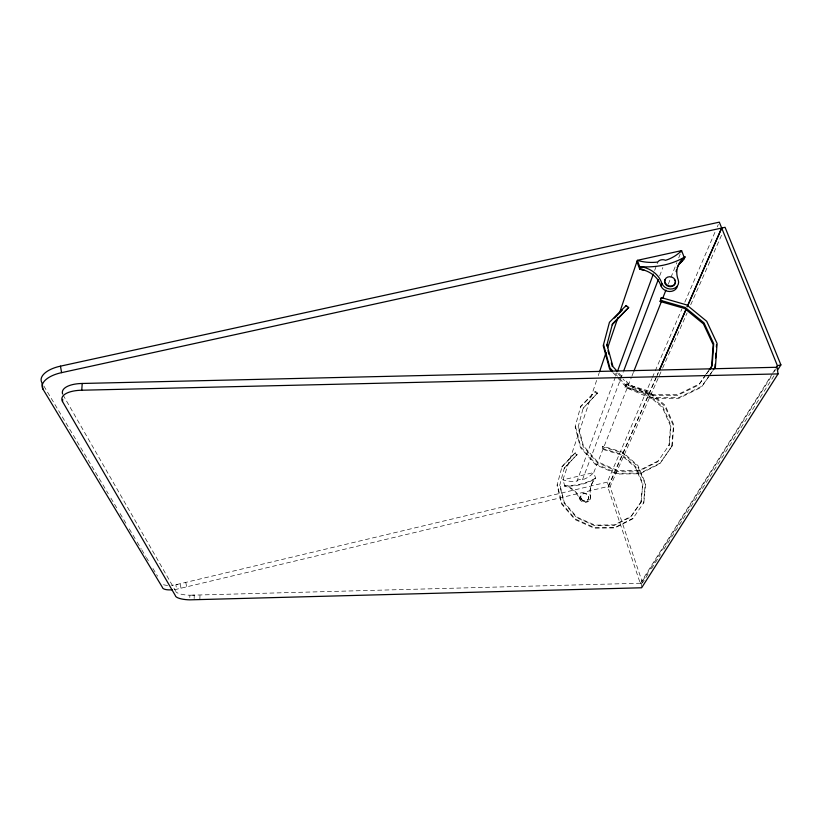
<?xml version="1.0" encoding="UTF-8"?>
<svg xmlns="http://www.w3.org/2000/svg" width="822" height="822" viewBox="0 0 822 822"><rect width="100%" height="100%" fill="white"/><g stroke="black" fill="none" stroke-linecap="round" stroke-linejoin="round"><path stroke-width="0.62" stroke-dasharray="4.11 3.08" d="M199.849 599.587L199.993 594.964M194.146 598.58L194.259 595.118L641.16 583.199L771.57 375.942M189.8 597.532L189.872 595.22A14.539 4.161 1.1 0 1 175.733 591.532M671.769 446.593L673.475 425.847L664.751 406.119L647.613 391.529L625.706 385.045L626.035 384.203L647.972 390.697L665.142 405.297L673.886 425.046L672.17 445.822L659.799 463.855L640.061 473.76L616.89 474.037L595.447 464.615L580.476 447.661L575.143 426.978L580.692 406.243L595.313 391.272L597.502 393.039L583.055 408.39L597.502 393.039M669.334 444.784L670.958 425.262L662.758 406.674L646.606 392.937L625.316 386.628L624.987 387.47L646.246 393.769L662.368 407.496L670.557 426.053L668.933 445.555L669.334 444.784L657.672 461.769L639.126 471.068L617.363 471.335L597.214 462.488L583.137 446.562L578.102 427.121L583.332 407.568M643.873 502.519L645.578 483.552L637.893 465.499L622.593 452.151L602.937 446.212L602.66 446.891L622.295 452.819L637.584 466.166L645.249 484.199L643.554 503.136L643.873 502.519L632.693 518.877L614.938 527.909L594.183 528.176L575.03 519.607L561.703 504.143L557.039 485.268L562.094 466.403L575.297 452.706L577.25 454.319L564.231 468.283L577.25 454.319M564.447 467.626L559.69 485.401L564.098 503.146L576.623 517.655L594.614 525.71L614.116 525.464L630.803 516.976L641.016 502.191L642.629 484.384L635.427 467.43L621.052 454.874L602.002 449.12L602.937 446.212M641.016 502.191L642.948 483.747L635.735 466.773L621.35 454.196L602.269 448.432L602.002 449.12M624.987 387.47L626.035 384.203M580.692 406.243L580.424 407.065L595.025 392.115L597.214 393.872M562.094 466.403L561.878 467.071L575.297 452.706M596.608 380.442L562.885 479.873L564.683 485.401A20.776 19.122 17.6 0 1 579.561 497.803A5.754 5.261 19 0 0 586.703 501.656A5.754 5.261 19 0 0 590.443 495.204A24.044 21.845 20.7 0 1 595.58 478.075L593.741 472.568L631.502 377.134M598.252 375.592L599.074 373.167M564.467 486.008L564.683 485.401A52.382 47.316 14.7 0 0 595.58 478.075L595.334 478.681A24.013 21.824 20.8 0 0 590.206 495.789A5.744 5.251 19 0 1 586.466 502.242A5.744 5.251 19 0 1 579.335 498.389A20.756 19.101 17.6 0 0 564.467 486.008A52.32 47.265 14.7 0 0 595.334 478.681M577.003 481.086A4.274 3.905 17.9 0 1 582.449 479.801A29.325 26.592 15.8 0 0 593.741 472.568L562.885 479.873A29.325 26.592 15.8 0 0 577.003 481.086L616.942 372.767M654.651 270.459L657.764 262.033M582.449 479.801L623.323 371.852M659.665 275.904L662.84 267.51M579.335 498.389L579.561 497.803M631.974 375.942L633.392 372.366M668.327 284.093L676.825 262.619M678.715 257.851L681.078 251.892M591.265 485.144L591.511 484.548M590.206 495.789L590.443 495.204M589.816 499.807L590.062 499.231M174.531 589.569A14.591 4.644 -11.5 0 0 176.709 589.22L608.691 486.305L607.273 482.124L651.887 378.613M652.401 377.432L681.798 309.206M684.849 302.147L715.263 231.568M717.287 226.862L718.305 224.509M608.691 486.305L655.946 378.305M656.459 377.134L658.514 372.438M648.044 574.136L642.537 582.808L640.276 583.363L607.879 487.241L656.809 375.818M657.323 374.647L658.35 372.304M642.537 582.808L610.088 486.716L662.111 369.335M662.624 368.164L687.079 312.997M690.716 304.777L722.446 233.171M640.276 583.363L771.95 374.349M772.629 373.27L775.362 368.934M774.303 371.606L775.67 369.438M651.486 568.711L660.436 554.614M663.878 549.199L774.016 375.726M641.335 501.574L631.111 516.38L614.404 524.868L594.881 525.114L576.859 517.059L564.313 502.519L559.905 484.754M672.17 445.822L660.189 463.105L640.43 473.02L617.219 473.297L595.745 463.865L580.753 446.891L575.41 426.176M705.759 374.77L699.378 383.905L678.068 394.396L652.884 394.673L629.467 384.675L624.268 379.004M706.468 373.753L708.595 370.712M705.944 374.77L698.864 384.912L677.585 395.382L652.442 395.67L629.066 385.682L623.014 379.065M706.653 373.763L708.769 370.722M709.725 374.996L701.875 386.268L679.188 397.437L652.38 397.735L627.453 387.08L618.288 377.062M710.434 373.979L712.582 370.907M708.482 377.041L701.351 387.265L678.705 398.423L651.938 398.721L627.052 388.087L617.075 377.164M709.191 376.014L712.756 370.897M633.002 518.281L615.226 527.323L594.45 527.59L575.266 519.001L561.929 503.526L557.244 484.631M658.062 461.008L639.485 470.328L617.692 470.585L597.512 461.728L583.404 445.781L578.369 426.32M607.273 482.124L175.826 584.75A14.58 4.685 -11.5 0 1 171.521 585.315M607.879 487.241L610.088 486.716M575.071 453.374L577.023 454.987M619.069 373.332L623.405 378.058M617.825 373.404L622.151 378.12M614.948 373.414L617.445 376.147M612.914 372.613L616.243 376.25M43.864 386.011L108.257 493.724M110.888 498.122L116.806 508.017M120.084 513.514L126.002 523.409M129.29 528.895L136.514 540.989M137.171 542.088L141.117 548.685M141.774 549.784L145.72 556.381M146.367 557.48L148.34 560.779M152.943 568.464L157.547 576.16M63.027 394.899L175.507 590.884M185.772 582.408L186.666 586.867M181.025 588.213L180.141 583.743L175.826 584.75L176.709 589.22M641.16 583.199L641.509 586.631M167.596 585.387A14.58 4.685 -11.5 0 1 163.229 584.555M194.259 595.118L189.872 595.22L194.259 595.118M581.185 498.666A4.089 3.74 19 0 0 588.203 499.283A4.089 3.74 19 0 0 584.935 493.323A4.089 3.74 19 0 0 581.185 498.666M581.072 498.954A4.089 3.74 19 0 0 588.09 499.581A4.089 3.74 19 0 0 584.822 493.621A4.089 3.74 19 0 0 581.072 498.954"/><path stroke-width="1.23" d="M62.513 401.557A25.42 10.491 5 0 1 81.748 390.224L82.221 383.473L777.026 367.27L778.054 373.907L641.633 587.771L189.718 599.844A14.56 4.12 1.1 0 1 175.333 595.57L62.513 401.557L62.688 399.338M714.893 367.835L715.15 364.146M715.582 358.012L715.931 353.1M716.363 346.966L716.537 344.51M606.636 345.877L612.503 323.776L628.655 307.5L626.117 305.527L609.451 322.286L603.225 345.713L609.585 368.975L612.082 371.698M709.478 369.705L711.605 366.663L713.177 344.747L703.457 323.919L684.695 308.527L660.148 301.469L661.381 297.636L686.719 304.921L706.704 321.289L717.082 343.452L715.438 366.807L713.291 369.879M599.485 371.955L606.071 352.556M607.715 347.706L618 317.395M619.644 312.545L637.338 260.358L681.582 250.618L684.49 258.108M625.737 306.637L626.117 305.527M640.585 266.647A24.681 21.115 13.8 0 1 661.864 283.374A8.693 7.388 15 0 0 672.797 288.841A8.693 7.388 15 0 0 678.181 279.747A25.996 21.937 16.1 0 1 685.003 256.844A71.072 59.287 12 0 1 640.585 266.647L639.711 269.154L644.489 270.263A24.588 21.064 13.8 0 1 660.919 285.84A8.662 7.367 15 0 0 669.601 291.512A8.662 7.367 15 0 0 677.472 286.077M628.655 307.5L612.143 324.865M617.384 371.565L653.326 274.065M623.785 370.65L658.299 279.501M660.919 285.84L661.864 283.374M660.95 298.756L661.381 297.636M660.148 301.469L660.59 300.349L685.178 307.428L703.971 322.841L713.712 343.688L712.14 365.636L709.304 369.695M633.865 371.174L661.72 300.79M662.666 298.407L665.964 290.053M681.078 251.892L681.582 250.618A42.271 35.449 12.7 0 1 665.573 260.307A6.186 5.24 14.3 0 0 657.764 262.033A42.271 35.449 12.7 0 1 637.338 260.358L640.153 267.9A70.949 59.215 12 0 0 642.136 268.023M685.003 256.844L683.976 259.372L679.373 263.944A25.903 21.875 16.2 0 0 677.287 267.612M660.056 368.914L686.257 309.041M687.284 306.688L721.695 228.043L725.055 227.304L780.9 364.886L777.458 370.301M659.378 369.951L686.164 308.969M687.192 306.616L721.695 228.043L61.599 372.654A25.328 11.868 -7.4 0 0 42.96 389.145L162.355 587.278A14.591 4.644 -11.5 0 0 172.394 589.795M776.04 367.855L777.407 365.687L780.9 364.886M679.373 263.944L682.26 260.749M614.353 318.083L622.233 310.161M42.96 389.145L41.891 382.713A25.277 11.96 -7.3 0 1 60.468 366.16L719.322 222.156L777.407 365.687M81.748 390.224L778.054 373.907M644.489 270.263L639.711 269.154L636.916 261.622M617.343 371.431L613.007 366.704L606.985 344.819M612.452 370.681L609.945 367.948L603.574 344.654M607.972 350.727L608.968 354.374M611.301 362.872L612.308 366.52M60.468 366.16L61.599 372.654M676.085 271.63A25.903 21.875 16.2 0 1 676.578 269.585M675.273 282.08A5.435 4.624 15 0 1 668.851 286.508A5.435 4.624 15 0 1 665.08 279.603M674.379 279.737A5.435 4.624 15 0 1 674.996 280.867M62.606 393.964A25.369 10.594 5.1 0 1 82.221 383.473M665.666 283.672A5.435 4.624 15 0 0 674.975 283.796A5.435 4.624 15 0 0 669.786 276.716A5.435 4.624 15 0 0 665.666 283.672"/></g></svg>
